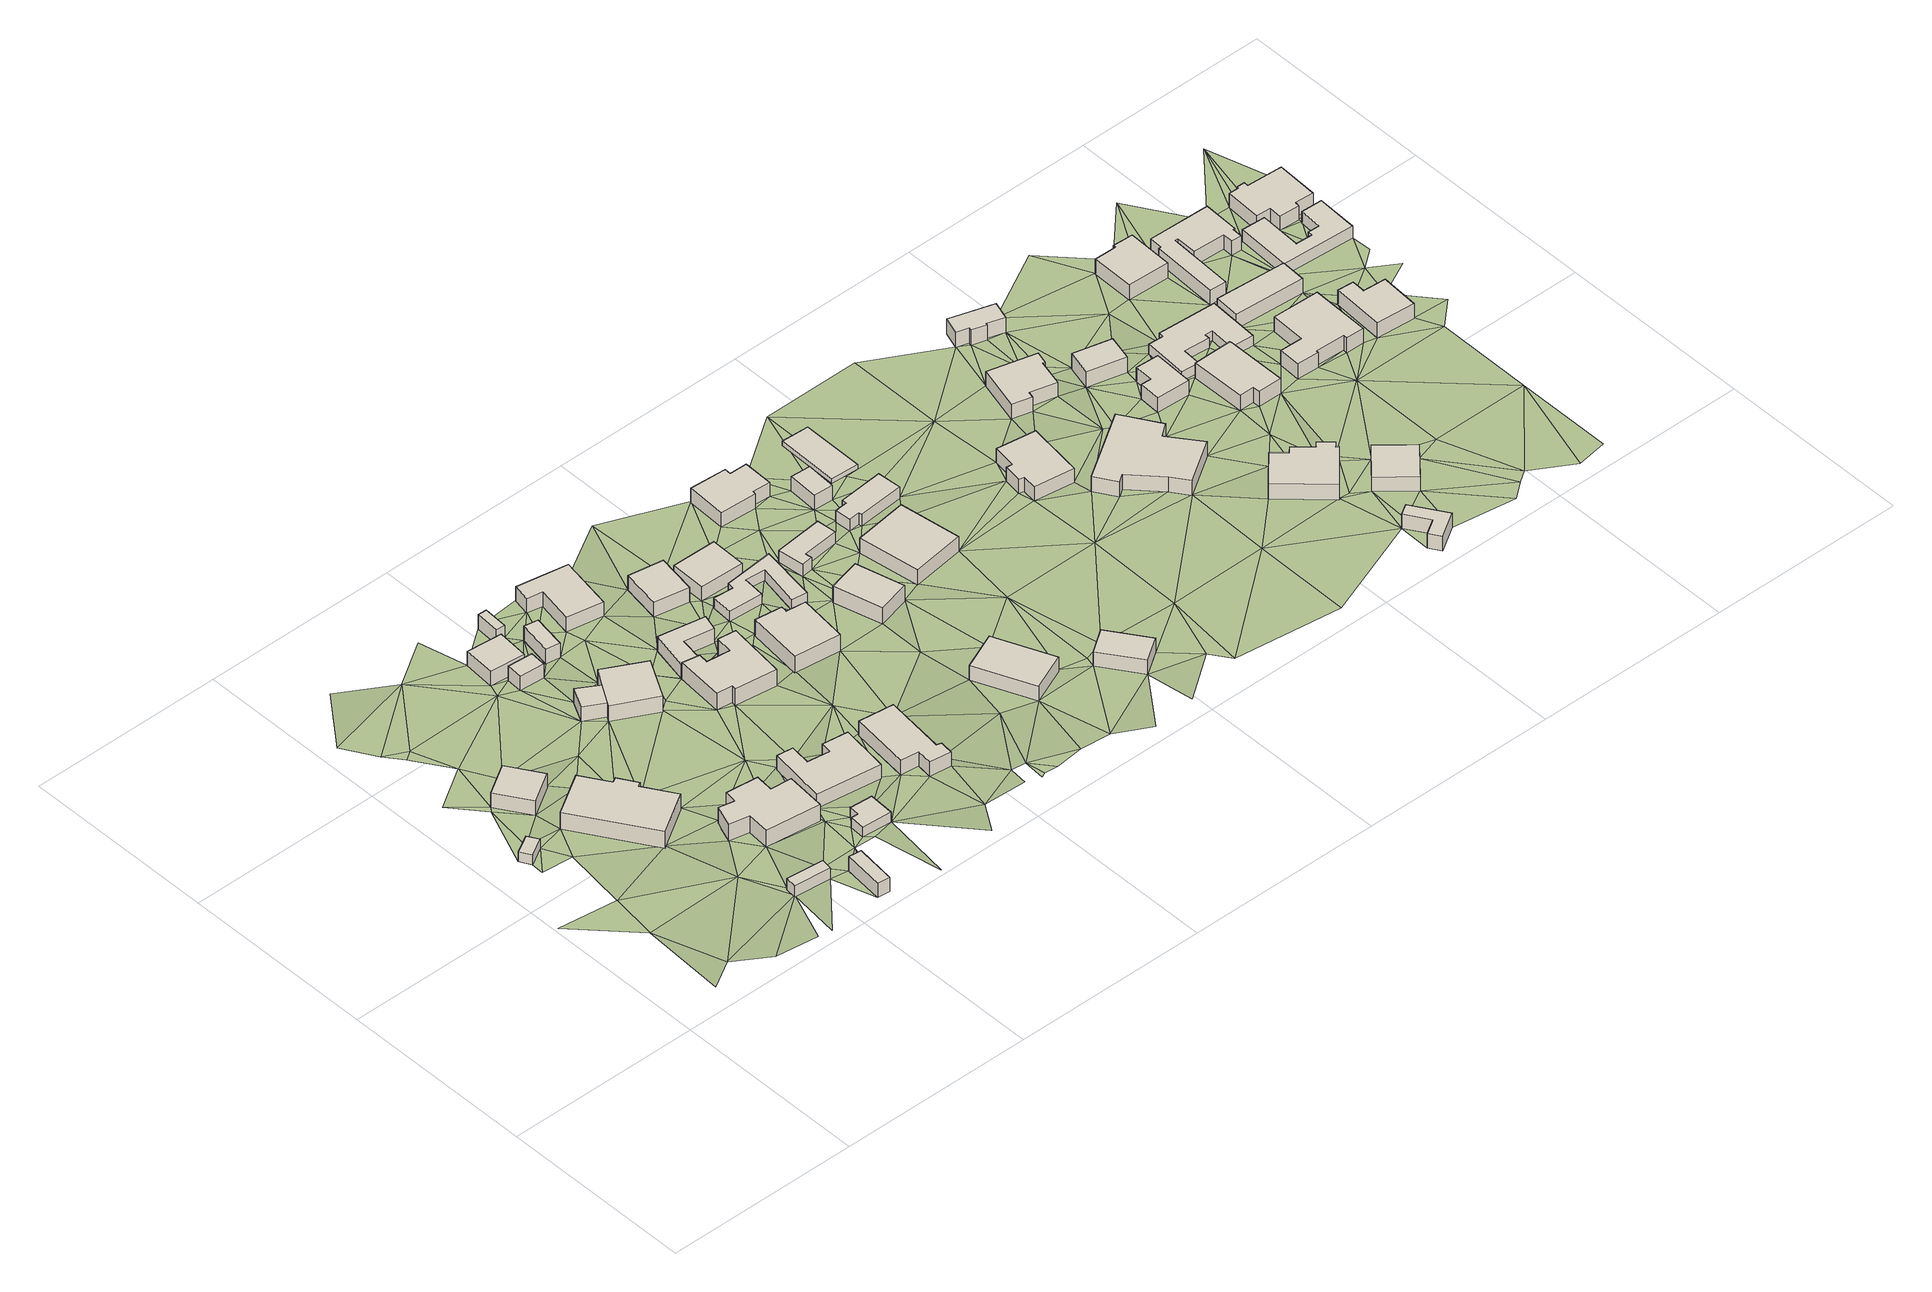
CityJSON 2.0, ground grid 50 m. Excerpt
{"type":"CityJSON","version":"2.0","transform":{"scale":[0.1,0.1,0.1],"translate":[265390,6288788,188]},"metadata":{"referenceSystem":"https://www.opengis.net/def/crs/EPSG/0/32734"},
"CityObjects":{
"building1":{"type":"Building","attributes":{"building":"cabin","building:levels":"1","building_height":2.8,"roof_height":193.16,"ground_height":190.36,"plus_code":"4FRWFFPF+8MH"},"geometry":[{"type":"Solid","lod":"1","boundaries":[[[[0,1,2,3]],[[1,4,5,2]],[[4,6,7,5]],[[6,0,3,7]],[[3,2,5,7]],[[6,4,1,0]]]]}]},
"building2":{"type":"Building","attributes":{"address":"12 Bishop Mark Street Mamre 7347 Cape Town","building":"house","building:levels":"1","building_height":4.1,"roof_height":194.93,"ground_height":190.83,"plus_code":"4FRWFFPF+9PG"},"geometry":[{"type":"Solid","lod":"1","boundaries":[[[[8,9,10,11]],[[9,12,13,10]],[[12,14,15,13]],[[14,8,11,15]],[[11,10,13,15]],[[14,12,9,8]]]]}]},
"building3":{"type":"Building","attributes":{"address":"Bishop Mark Street Mamre 7347 Cape Town","building":"kindergarten","building:levels":"1","building_height":4.1,"roof_height":195.16,"ground_height":191.06,"plus_code":"4FRWFFPF+7QX"},"geometry":[{"type":"Solid","lod":"1","boundaries":[[[[16,17,18,19]],[[17,20,21,18]],[[20,22,23,21]],[[22,24,25,23]],[[24,26,27,25]],[[26,28,29,27]],[[28,30,31,29]],[[30,16,19,31]],[[19,18,21,23,25,27,29,31]],[[30,28,26,24,22,20,17,16]]]]}]},
"building4":{"type":"Building","attributes":{"address":"Moravia Street Mamre 7347 Cape Town","building":"cabin","building:levels":"1","building_height":2.8,"roof_height":193,"ground_height":190.2,"plus_code":"4FRWFFPF+5R5"},"geometry":[{"type":"Solid","lod":"1","boundaries":[[[[32,33,34,35]],[[33,36,37,34]],[[36,38,39,37]],[[38,32,35,39]],[[35,34,37,39]],[[38,36,33,32]]]]}]},
"building5":{"type":"Building","attributes":{"address":"Moravia Street Mamre 7347 Cape Town","building":"garage","building:levels":"1","building_height":4.1,"roof_height":193.91,"ground_height":189.81,"plus_code":"4FRWFFPF+4VH"},"geometry":[{"type":"Solid","lod":"1","boundaries":[[[[40,41,42,43]],[[41,44,45,42]],[[44,46,47,45]],[[46,40,43,47]],[[43,42,45,47]],[[46,44,41,40]]]]}]},
"building6":{"type":"Building","attributes":{"address":"16 Bishop Mark Street Mamre 7347 Cape Town","building":"house","building:levels":"1","building_height":4.1,"roof_height":194.92,"ground_height":190.82,"plus_code":"4FRWFFPF+6VG"},"geometry":[{"type":"Solid","lod":"1","boundaries":[[[[48,49,50,51]],[[49,52,53,50]],[[52,54,55,53]],[[54,56,57,55]],[[56,58,59,57]],[[58,60,61,59]],[[60,62,63,61]],[[62,64,65,63]],[[64,66,67,65]],[[66,48,51,67]],[[51,50,53,55,57,59,61,63,65,67]],[[66,64,62,60,58,56,54,52,49,48]]]]}]},
"building7":{"type":"Building","attributes":{"building":"garage","building:levels":"1","building_height":4.1,"roof_height":195.51,"ground_height":191.41,"plus_code":"4FRWFFPF+CV3"},"geometry":[{"type":"Solid","lod":"1","boundaries":[[[[68,69,70,71]],[[69,72,73,70]],[[72,74,75,73]],[[74,68,71,75]],[[71,70,73,75]],[[74,72,69,68]]]]}]},
"building8":{"type":"Building","attributes":{"address":"Bishop Mark Street Mamre 7347 Cape Town","building":"cabin","building:levels":"1","building_height":2.8,"roof_height":193.62,"ground_height":190.82,"plus_code":"4FRWFFPF+5W9"},"geometry":[{"type":"Solid","lod":"1","boundaries":[[[[76,77,78,79]],[[77,80,81,78]],[[80,82,83,81]],[[82,84,85,83]],[[84,86,87,85]],[[86,76,79,87]],[[79,78,81,83,85,87]],[[86,84,82,80,77,76]]]]}]},
"building9":{"type":"Building","attributes":{"building":"garage","building:levels":"1","building_height":4.1,"roof_height":195.56,"ground_height":191.46,"plus_code":"4FRWFFPF+FR9"},"geometry":[{"type":"Solid","lod":"1","boundaries":[[[[88,89,90,91]],[[89,92,93,90]],[[92,94,95,93]],[[94,88,91,95]],[[91,90,93,95]],[[94,92,89,88]]]]}]},
"building10":{"type":"Building","attributes":{"address":"5 Bishop Mark Street Mamre 7347 Cape Town","building":"house","building:levels":"1","building_height":4.1,"roof_height":195.56,"ground_height":191.46,"plus_code":"4FRWFFPF+FRQ"},"geometry":[{"type":"Solid","lod":"1","boundaries":[[[[96,97,98,99]],[[97,100,101,98]],[[100,102,103,101]],[[102,96,99,103]],[[99,98,101,103]],[[102,100,97,96]]]]}]},
"building11":{"type":"Building","attributes":{"address":"Bishop Mark Street Mamre 7347 Cape Town","building":"house","building:levels":"1","building_height":4.1,"roof_height":195.9,"ground_height":191.8,"plus_code":"4FRWFFPF+9WR"},"geometry":[{"type":"Solid","lod":"1","boundaries":[[[[69,68,104,105]],[[68,106,107,104]],[[106,108,109,107]],[[108,110,111,109]],[[110,112,113,111]],[[112,69,105,113]],[[105,104,107,109,111,113]],[[112,110,108,106,68,69]]]]}]},
"building12":{"type":"Building","attributes":{"address":"Bishop Mark Street Mamre Cape Town","building":"house","building:levels":"1","building_height":4.1,"roof_height":194.92,"ground_height":190.82,"plus_code":"4FRWFFPF+6X6"},"geometry":[{"type":"Solid","lod":"1","boundaries":[[[[114,115,116,117]],[[115,118,119,116]],[[118,120,121,119]],[[120,122,123,121]],[[122,124,125,123]],[[124,126,127,125]],[[126,128,129,127]],[[128,114,117,129]],[[117,116,119,121,123,125,127,129]],[[128,126,124,122,120,118,115,114]]]]}]},
"building13":{"type":"Building","attributes":{"address":"Bishop Mark Street Mamre 7347 Cape Town","building":"yes","building:levels":"1","building_height":4.1,"roof_height":195.61,"ground_height":191.51,"plus_code":"4FRWFFPF+GV7"},"geometry":[{"type":"Solid","lod":"1","boundaries":[[[[130,131,132,133]],[[131,134,135,132]],[[134,136,137,135]],[[136,130,133,137]],[[133,132,135,137]],[[136,134,131,130]]]]}]},
"building14":{"type":"Building","attributes":{"address":"Main Road Mamre 7347 Cape Town","building":"garage","building:levels":"1","building_height":4.1,"roof_height":196.13,"ground_height":192.03,"plus_code":"4FRWFFPF+FVG"},"geometry":[{"type":"Solid","lod":"1","boundaries":[[[[138,139,140,141]],[[139,142,143,140]],[[142,144,145,143]],[[144,138,141,145]],[[141,140,143,145]],[[144,142,139,138]]]]}]},
"building15":{"type":"Building","attributes":{"address":"9 Bishop Mark Street Mamre 7347 Cape Town","building":"house","building:levels":"1","building_height":4.1,"roof_height":196.47,"ground_height":192.37,"plus_code":"4FRWFFPF+8XW"},"geometry":[{"type":"Solid","lod":"1","boundaries":[[[[146,147,148,149]],[[147,150,151,148]],[[150,152,153,151]],[[152,154,155,153]],[[154,156,157,155]],[[156,158,159,157]],[[158,160,161,159]],[[160,162,163,161]],[[162,164,165,163]],[[164,146,149,165]],[[149,148,151,153,155,157,159,161,163,165]],[[164,162,160,158,156,154,152,150,147,146]]]]}]},
"building16":{"type":"Building","attributes":{"address":"Bishop Mark Street Mamre 7347 Cape Town","building":"house","building:levels":"1","building_height":4.1,"roof_height":195.4,"ground_height":191.3,"plus_code":"4FRWFFPG+628"},"geometry":[{"type":"Solid","lod":"1","boundaries":[[[[166,167,168,169]],[[167,170,171,168]],[[170,172,173,171]],[[172,174,175,173]],[[174,176,177,175]],[[176,178,179,177]],[[178,180,181,179]],[[180,166,169,181]],[[169,168,171,173,175,177,179,181]],[[180,178,176,174,172,170,167,166]]]]}]},
"building17":{"type":"Building","attributes":{"address":"63 Main Road Mamre 7347 Cape Town","building":"house","building:levels":"1","building_height":4.1,"roof_height":196.13,"ground_height":192.03,"plus_code":"4FRWFFPF+FWX"},"geometry":[{"type":"Solid","lod":"1","boundaries":[[[[182,183,184,185]],[[183,186,187,184]],[[186,188,189,187]],[[188,190,191,189]],[[190,192,193,191]],[[192,182,185,193]],[[185,184,187,189,191,193]],[[192,190,188,186,183,182]]]]}]},
"building18":{"type":"Building","attributes":{"address":"Bishop Mark Street Mamre 7347 Cape Town","building":"yes","building:levels":"1","building_height":4.1,"roof_height":195.9,"ground_height":191.8,"plus_code":"4FRWFFPF+9XV"},"geometry":[{"type":"Solid","lod":"1","boundaries":[[[[194,195,196,197]],[[195,198,199,196]],[[198,200,201,199]],[[200,202,203,201]],[[202,204,205,203]],[[204,194,197,205]],[[197,196,199,201,203,205]],[[204,202,200,198,195,194]]]]}]},
"building19":{"type":"Building","attributes":{"address":"61 Main Road Mamre 7347 Cape Town","building":"house","building:levels":"1","building_height":4.1,"roof_height":196.75,"ground_height":192.65,"plus_code":"4FRWFFPG+F22"},"geometry":[{"type":"Solid","lod":"1","boundaries":[[[[206,207,208,209]],[[207,210,211,208]],[[210,212,213,211]],[[212,206,209,213]],[[209,208,211,213]],[[212,210,207,206]]]]}]},
"building20":{"type":"Building","attributes":{"address":"11 Bishop Mark Street Mamre 7347 Cape Town","building":"house","building:levels":"1","building_height":4.1,"roof_height":196.47,"ground_height":192.37,"plus_code":"4FRWFFPG+83R"},"geometry":[{"type":"Solid","lod":"1","boundaries":[[[[214,215,216,217]],[[215,218,219,216]],[[218,220,221,219]],[[220,222,223,221]],[[222,224,225,223]],[[224,214,217,225]],[[217,216,219,221,223,225]],[[224,222,220,218,215,214]]]]}]},
"building21":{"type":"Building","attributes":{"address":"Main Road Mamre 7347 Cape Town","building":"house","building:levels":"1","building_height":4.1,"roof_height":196.75,"ground_height":192.65,"plus_code":"4FRWFFPG+C3R"},"geometry":[{"type":"Solid","lod":"1","boundaries":[[[[226,227,228,229]],[[227,230,231,228]],[[230,232,233,231]],[[232,226,229,233]],[[229,228,231,233]],[[232,230,227,226]]]]}]},
"building22":{"type":"Building","attributes":{"building":"cabin","building:levels":"1","building_height":2.8,"roof_height":195.17,"ground_height":192.37,"plus_code":"4FRWFFPG+C32"},"geometry":[{"type":"Solid","lod":"1","boundaries":[[[[234,235,236,237]],[[235,238,239,236]],[[238,240,241,239]],[[240,242,243,241]],[[242,244,245,243]],[[244,246,247,245]],[[246,248,249,247]],[[248,250,251,249]],[[250,252,253,251]],[[252,234,237,253]],[[237,236,239,241,243,245,247,249,251,253]],[[252,250,248,246,244,242,240,238,235,234]]]]}]},
"building23":{"type":"Building","attributes":{"address":"28 Bishop Mark Street Mamre 7347 Cape Town","building":"house","building:levels":"1","building_height":4.1,"roof_height":195,"ground_height":190.9,"plus_code":"4FRWFFPG+654"},"geometry":[{"type":"Solid","lod":"1","boundaries":[[[[254,255,256,257]],[[255,258,259,256]],[[258,260,261,259]],[[260,254,257,261]],[[257,256,259,261]],[[260,258,255,254]]]]}]},
"building24":{"type":"Building","attributes":{"address":"13 Bishop Mark Street Mamre 7347 Cape Town","building":"house","building:levels":"1","building_height":4.1,"roof_height":196.37,"ground_height":192.27,"plus_code":"4FRWFFPG+84X"},"geometry":[{"type":"Solid","lod":"1","boundaries":[[[[262,263,264,265]],[[263,266,267,264]],[[266,268,269,267]],[[268,262,265,269]],[[265,264,267,269]],[[268,266,263,262]]]]}]},
"building25":{"type":"Building","attributes":{"building":"cabin","building:levels":"1","building_height":2.8,"roof_height":195.67,"ground_height":192.87,"plus_code":"4FRWFFPG+C56"},"geometry":[{"type":"Solid","lod":"1","boundaries":[[[[270,271,272,273]],[[271,274,275,272]],[[274,276,277,275]],[[276,278,279,277]],[[278,280,281,279]],[[280,270,273,281]],[[273,272,275,277,279,281]],[[280,278,276,274,271,270]]]]}]},
"building26":{"type":"Building","attributes":{"address":"58 Main Road Mamre 7347 Cape Town","building":"house","building:levels":"1","building_height":4.1,"roof_height":196.97,"ground_height":192.87,"plus_code":"4FRWFFPG+F4X"},"geometry":[{"type":"Solid","lod":"1","boundaries":[[[[282,283,284,285]],[[283,286,287,284]],[[286,288,289,287]],[[288,290,291,289]],[[290,292,293,291]],[[292,294,295,293]],[[294,296,297,295]],[[296,282,285,297]],[[285,284,287,289,291,293,295,297]],[[296,294,292,290,288,286,283,282]]]]}]},
"building27":{"type":"Building","attributes":{"address":"4 Poeit Street Mamre 7347 Cape Town","building":"house","building:levels":"1","building_height":4.1,"roof_height":195.49,"ground_height":191.39,"plus_code":"4FRWFFPG+576"},"geometry":[{"type":"Solid","lod":"1","boundaries":[[[[298,299,300,301]],[[299,302,303,300]],[[302,304,305,303]],[[304,298,301,305]],[[301,300,303,305]],[[304,302,299,298]]]]}]},
"building28":{"type":"Building","attributes":{"address":"Poeit Street Mamre 7347 Cape Town","building":"house","building:levels":"1","building_height":4.1,"roof_height":196.58,"ground_height":192.48,"plus_code":"4FRWFFPG+967"},"geometry":[{"type":"Solid","lod":"1","boundaries":[[[[306,307,308,309]],[[307,310,311,308]],[[310,312,313,311]],[[312,306,309,313]],[[309,308,311,313]],[[312,310,307,306]]]]}]},
"building29":{"type":"Building","attributes":{"building":"retail","building:levels":"1","building_height":4.1,"roof_height":197.05,"ground_height":192.95,"plus_code":"4FRWFFPG+F62"},"geometry":[{"type":"Solid","lod":"1","boundaries":[[[[314,315,316,317]],[[315,318,319,316]],[[318,320,321,319]],[[320,314,317,321]],[[317,316,319,321]],[[320,318,315,314]]]]}]},
"building30":{"type":"Building","attributes":{"building":"cabin","building:levels":"1","building_height":2.8,"roof_height":195.75,"ground_height":192.95,"plus_code":"4FRWFFPG+C68"},"geometry":[{"type":"Solid","lod":"1","boundaries":[[[[322,323,324,325]],[[323,326,327,324]],[[326,328,329,327]],[[328,330,331,329]],[[330,332,333,331]],[[332,334,335,333]],[[334,336,337,335]],[[336,322,325,337]],[[325,324,327,329,331,333,335,337]],[[336,334,332,330,328,326,323,322]]]]}]},
"building31":{"type":"Building","attributes":{"address":"Quest","building":"roof","building:levels":"1","amenity":"fuel","building_height":4.1,"roof_height":197.05,"ground_height":192.95,"bottom_roof_height":195.75,"plus_code":"4FRWFFPG+F6H"},"geometry":[{"type":"Solid","lod":"1","boundaries":[[[[338,339,340,341]],[[339,342,343,340]],[[342,344,345,343]],[[344,338,341,345]],[[341,340,343,345]],[[344,342,339,338]]]]}]},
"building32":{"type":"Building","attributes":{"address":"3 Poeit Street Mamre 7347 Cape Town","building":"house","building:levels":"1","building_height":4.1,"roof_height":196.85,"ground_height":192.75,"plus_code":"4FRWFFPG+993"},"geometry":[{"type":"Solid","lod":"1","boundaries":[[[[346,347,348,349]],[[347,350,351,348]],[[350,352,353,351]],[[352,354,355,353]],[[354,356,357,355]],[[356,358,359,357]],[[358,360,361,359]],[[360,346,349,361]],[[349,348,351,353,355,357,359,361]],[[360,358,356,354,352,350,347,346]]]]}]},
"building33":{"type":"Building","attributes":{"address":"5 Poeit Street Mamre 7347 Cape Town","building":"house","building:levels":"1","building_height":4.1,"roof_height":196.73,"ground_height":192.63,"plus_code":"4FRWFFPG+8C5"},"geometry":[{"type":"Solid","lod":"1","boundaries":[[[[362,363,364,365]],[[363,366,367,364]],[[366,368,369,367]],[[368,370,371,369]],[[370,372,373,371]],[[372,374,375,373]],[[374,376,377,375]],[[376,378,379,377]],[[378,362,365,379]],[[365,364,367,369,371,373,375,377,379]],[[378,376,374,372,370,368,366,363,362]]]]}]},
"building34":{"type":"Building","attributes":{"address":"1 Poeit Street Mamre 7347 Cape Town","building":"house","building:levels":"1","building_height":4.1,"roof_height":197.38,"ground_height":193.28,"plus_code":"4FRWFFPG+CCH"},"geometry":[{"type":"Solid","lod":"1","boundaries":[[[[380,381,382,383]],[[381,384,385,382]],[[384,386,387,385]],[[386,388,389,387]],[[388,390,391,389]],[[390,392,393,391]],[[392,394,395,393]],[[394,380,383,395]],[[383,382,385,387,389,391,393,395]],[[394,392,390,388,386,384,381,380]]]]}]},
"building35":{"type":"Building","attributes":{"address":"Poeit Street Mamre 7347 Cape Town","building":"house","building:levels":"1","building_height":4.1,"roof_height":196.56,"ground_height":192.46,"plus_code":"4FRWFFPG+5HR"},"geometry":[{"type":"Solid","lod":"1","boundaries":[[[[396,397,398,399]],[[397,400,401,398]],[[400,402,403,401]],[[402,404,405,403]],[[404,406,407,405]],[[406,408,409,407]],[[408,410,411,409]],[[410,412,413,411]],[[412,414,415,413]],[[414,396,399,415]],[[399,398,401,403,405,407,409,411,413,415]],[[414,412,410,408,406,404,402,400,397,396]]]]}]},
"building36":{"type":"Building","attributes":{"address":"9 Poeit Street Mamre 7347 Cape Town","building":"yes","building:levels":"1","building_height":4.1,"roof_height":196.28,"ground_height":192.18,"plus_code":"4FRWFFPG+4H8"},"geometry":[{"type":"Solid","lod":"1","boundaries":[[[[416,417,418,419]],[[417,420,421,418]],[[420,422,423,421]],[[422,424,425,423]],[[424,426,427,425]],[[426,416,419,427]],[[419,418,421,423,425,427]],[[426,424,422,420,417,416]]]]}]},
"building37":{"type":"Building","attributes":{"address":"55 Main Road Mamre 7347 Cape Town","building":"house","building:levels":"1","building_height":4.1,"roof_height":197.55,"ground_height":193.45,"plus_code":"4FRWFFPG+GF3"},"geometry":[{"type":"Solid","lod":"1","boundaries":[[[[428,429,430,431]],[[429,432,433,430]],[[432,434,435,433]],[[434,436,437,435]],[[436,438,439,437]],[[438,440,441,439]],[[440,442,443,441]],[[442,428,431,443]],[[431,430,433,435,437,439,441,443]],[[442,440,438,436,434,432,429,428]]]]}]},
"building38":{"type":"Building","attributes":{"address":"26 Johannes Street Mamre 7347 Cape Town","building":"house","building:levels":"1","building_height":4.1,"roof_height":197.38,"ground_height":193.28,"plus_code":"4FRWFFPG+CG3"},"geometry":[{"type":"Solid","lod":"1","boundaries":[[[[444,445,446,447]],[[445,448,449,446]],[[448,450,451,449]],[[450,444,447,451]],[[447,446,449,451]],[[450,448,445,444]]]]}]},
"building39":{"type":"Building","attributes":{"building":"house","building:levels":"1","building_height":4.1,"roof_height":197,"ground_height":192.9,"plus_code":"4FRWFFPG+9G4"},"geometry":[{"type":"Solid","lod":"1","boundaries":[[[[452,453,454,455]],[[453,456,457,454]],[[456,458,459,457]],[[458,460,461,459]],[[460,462,463,461]],[[462,452,455,463]],[[455,454,457,459,461,463]],[[462,460,458,456,453,452]]]]}]},
"building40":{"type":"Building","attributes":{"address":"7 Johannes Street Mamre 7347 Cape Town","building":"house","building:levels":"1","building_height":4.1,"roof_height":196.56,"ground_height":192.46,"plus_code":"4FRWFFPG+5J6"},"geometry":[{"type":"Solid","lod":"1","boundaries":[[[[464,465,466,467]],[[465,468,469,466]],[[468,470,471,469]],[[470,464,467,471]],[[467,466,469,471]],[[470,468,465,464]]]]}]},
"building41":{"type":"Building","attributes":{"address":"22 Johannes Street Mamre 7347 Cape Town","building":"house","building:levels":"1","building_height":4.1,"roof_height":197,"ground_height":192.9,"plus_code":"4FRWFFPG+8HH"},"geometry":[{"type":"Solid","lod":"1","boundaries":[[[[472,473,474,475]],[[473,476,477,474]],[[476,478,479,477]],[[478,480,481,479]],[[480,482,483,481]],[[482,484,485,483]],[[484,472,475,485]],[[475,474,477,479,481,483,485]],[[484,482,480,478,476,473,472]]]]}]},
"building42":{"type":"Building","attributes":{"address":"Johannes Street Mamre 7347 Cape Town","building":"cabin","building:levels":"1","building_height":2.8,"roof_height":195.7,"ground_height":192.9,"plus_code":"4FRWFFPG+9HG"},"geometry":[{"type":"Solid","lod":"1","boundaries":[[[[486,487,488,489]],[[487,490,491,488]],[[490,492,493,491]],[[492,494,495,493]],[[494,496,497,495]],[[496,498,499,497]],[[498,500,501,499]],[[500,502,503,501]],[[502,504,505,503]],[[504,506,507,505]],[[506,508,509,507]],[[508,510,511,509]],[[510,486,489,511]],[[489,488,491,493,495,497,499,501,503,505,507,509,511]],[[510,508,506,504,502,500,498,496,494,492,490,487,486]]]]}]},
"building43":{"type":"Building","attributes":{"address":"53 Main Road Mamre 7347 Cape Town","building":"house","building:levels":"1","building_height":4.1,"roof_height":197.48,"ground_height":193.38,"plus_code":"4FRWFFPG+FJ7"},"geometry":[{"type":"Solid","lod":"1","boundaries":[[[[512,513,514,515]],[[513,516,517,514]],[[516,518,519,517]],[[518,520,521,519]],[[520,522,523,521]],[[522,512,515,523]],[[515,514,517,519,521,523]],[[522,520,518,516,513,512]]]]}]},
"building44":{"type":"Building","attributes":{"address":"20 Johannes Street Mamre 7347 Cape Town","building":"house","building:levels":"1","building_height":4.1,"roof_height":197.01,"ground_height":192.91,"plus_code":"4FRWFFPG+8MQ"},"geometry":[{"type":"Solid","lod":"1","boundaries":[[[[524,525,526,527]],[[525,528,529,526]],[[528,530,531,529]],[[530,532,533,531]],[[532,534,535,533]],[[534,536,537,535]],[[536,538,539,537]],[[538,540,541,539]],[[540,542,543,541]],[[542,524,527,543]],[[527,526,529,531,533,535,537,539,541,543]],[[542,540,538,536,534,532,530,528,525,524]]]]}]},
"building45":{"type":"Building","attributes":{"address":"Johannes Street Mamre 7347 Cape Town","building":"yes","building:levels":"1","building_height":4.1,"roof_height":197.01,"ground_height":192.91,"plus_code":"4FRWFFPG+9MG"},"geometry":[{"type":"Solid","lod":"1","boundaries":[[[[544,545,546,547]],[[545,548,549,546]],[[548,550,551,549]],[[550,544,547,551]],[[547,546,549,551]],[[550,548,545,544]]]]}]},
"building46":{"type":"Building","attributes":{"address":"51 Main Road Mamre 7347 Cape Town","building":"house","building:levels":"1","building_height":4.1,"roof_height":197.34,"ground_height":193.24,"plus_code":"4FRWFFPG+CMJ"},"geometry":[{"type":"Solid","lod":"1","boundaries":[[[[552,553,554,555]],[[553,556,557,554]],[[556,558,559,557]],[[558,560,561,559]],[[560,562,563,561]],[[562,564,565,563]],[[564,566,567,565]],[[566,568,569,567]],[[568,570,571,569]],[[570,572,573,571]],[[572,574,575,573]],[[574,576,577,575]],[[576,578,579,577]],[[578,552,555,579]],[[555,554,557,559,561,563,565,567,569,571,573,575,577,579]],[[578,576,574,572,570,568,566,564,562,560,558,556,553,552]]]]}]},
"building47":{"type":"Building","attributes":{"address":"18 Johannes Street Mamre 7347 Cape Town","building":"house","building:levels":"1","building_height":4.1,"roof_height":196.97,"ground_height":192.87,"plus_code":"4FRWFFPG+8Q2"},"geometry":[{"type":"Solid","lod":"1","boundaries":[[[[580,581,582,583]],[[581,584,585,582]],[[584,586,587,585]],[[586,588,589,587]],[[588,590,591,589]],[[590,580,583,591]],[[583,582,585,587,589,591]],[[590,588,586,584,581,580]]]]}]},
"building48":{"type":"Building","attributes":{"address":"Main Road Mamre 7347 Cape Town","building":"cabin","building:levels":"1","building_height":2.8,"roof_height":196.17,"ground_height":193.37,"plus_code":"4FRWFFPG+CP9"},"geometry":[{"type":"Solid","lod":"1","boundaries":[[[[592,593,594,595]],[[593,596,597,594]],[[596,598,599,597]],[[598,600,601,599]],[[600,602,603,601]],[[602,604,605,603]],[[604,606,607,605]],[[606,608,609,607]],[[608,610,611,609]],[[610,592,595,611]],[[595,594,597,599,601,603,605,607,609,611]],[[610,608,606,604,602,600,598,596,593,592]]]]}]},
"building49":{"type":"Building","attributes":{"address":"49 Main Road Mamre 7347 Cape Town","building":"house","building:levels":"1","building_height":4.1,"roof_height":197.47,"ground_height":193.37,"plus_code":"4FRWFFPG+FQ4"},"geometry":[{"type":"Solid","lod":"1","boundaries":[[[[612,613,614,615]],[[613,616,617,614]],[[616,618,619,617]],[[618,620,621,619]],[[620,622,623,621]],[[622,624,625,623]],[[624,626,627,625]],[[626,628,629,627]],[[628,630,631,629]],[[630,632,633,631]],[[632,634,635,633]],[[634,612,615,635]],[[615,614,617,619,621,623,625,627,629,631,633,635]],[[634,632,630,628,626,624,622,620,618,616,613,612]]]]}]},
"terrain1":{"type":"TINRelief","geometry":[{"type":"CompositeSurface","lod":"1","boundaries":[[[636,637,638]],[[639,637,640]],[[6,641,0]],[[0,641,642]],[[637,636,643]],[[4,1,644]],[[640,637,643]],[[645,646,636]],[[0,30,1]],[[30,0,642]],[[12,647,644]],[[642,640,648]],[[644,1,14]],[[1,30,14]],[[649,647,12]],[[12,644,14]],[[650,646,645]],[[643,636,646]],[[648,30,642]],[[648,640,643]],[[651,652,653]],[[9,649,12]],[[653,652,649]],[[654,14,30]],[[655,656,651]],[[14,654,657]],[[643,646,658]],[[651,653,655]],[[646,659,32]],[[648,643,54]],[[656,655,660]],[[643,658,58]],[[661,653,649]],[[662,9,657]],[[643,58,54]],[[661,649,9]],[[648,54,663]],[[664,654,665]],[[654,662,657]],[[648,663,666]],[[667,58,658]],[[664,662,654]],[[668,666,669]],[[56,54,58]],[[655,653,661]],[[32,46,44]],[[44,667,32]],[[74,9,662]],[[663,670,666]],[[44,671,667]],[[670,663,672]],[[9,74,661]],[[106,664,669]],[[58,667,673]],[[41,40,674]],[[40,675,674]],[[662,664,106]],[[44,41,671]],[[669,666,676]],[[674,671,41]],[[673,667,671]],[[58,673,677]],[[96,655,661]],[[676,666,670]],[[96,102,655]],[[74,662,106]],[[102,678,655]],[[84,671,86]],[[671,679,86]],[[84,673,671]],[[661,74,88]],[[96,661,94]],[[106,669,680]],[[676,670,681]],[[88,94,661]],[[128,677,673]],[[681,682,683]],[[680,669,676]],[[84,80,673]],[[74,684,88]],[[80,128,673]],[[128,683,677]],[[685,74,106]],[[82,80,84]],[[76,86,679]],[[76,679,686]],[[97,96,94]],[[89,88,684]],[[687,681,683]],[[128,687,683]],[[80,77,128]],[[687,676,681]],[[92,97,94]],[[89,684,688]],[[684,689,688]],[[100,136,102]],[[89,144,92]],[[136,134,102]],[[687,690,676]],[[691,128,77]],[[97,92,142]],[[138,144,89]],[[138,89,688]],[[97,142,100]],[[142,92,144]],[[680,676,147]],[[100,692,136]],[[170,77,76]],[[690,693,694]],[[692,100,142]],[[152,676,690]],[[695,694,693]],[[680,147,696]],[[676,152,147]],[[696,697,680]],[[76,698,699]],[[77,170,691]],[[688,700,138]],[[170,76,174]],[[692,142,701]],[[692,701,702]],[[697,700,688]],[[699,174,76]],[[146,696,147]],[[139,138,190]],[[146,697,696]],[[701,142,139]],[[190,138,700]],[[152,150,147]],[[690,694,703]],[[702,701,704]],[[204,697,146]],[[690,703,152]],[[170,705,691]],[[706,139,190]],[[707,691,705]],[[701,139,706]],[[172,170,174]],[[697,708,700]],[[708,697,204]],[[146,194,204]],[[694,707,703]],[[164,194,146]],[[190,700,192]],[[174,699,176]],[[708,192,700]],[[707,705,703]],[[709,164,162]],[[710,152,703]],[[194,164,711]],[[699,712,176]],[[194,711,195]],[[711,164,709]],[[699,713,712]],[[705,714,703]],[[178,176,712]],[[708,212,192]],[[180,178,714]],[[715,195,711]],[[710,703,716]],[[708,717,212]],[[718,715,711]],[[719,710,716]],[[192,212,210]],[[710,719,718]],[[720,192,210]],[[721,722,723]],[[714,178,724]],[[178,712,724]],[[214,703,714]],[[214,716,703]],[[725,715,718]],[[717,715,725]],[[212,717,206]],[[726,719,716]],[[719,726,718]],[[721,723,727]],[[725,718,726]],[[724,712,721]],[[728,717,725]],[[206,717,226]],[[717,728,226]],[[727,729,721]],[[720,210,730]],[[206,226,232]],[[731,725,726]],[[714,724,258]],[[732,214,714]],[[232,207,206]],[[226,728,733]],[[207,730,210]],[[734,731,726]],[[260,724,721]],[[729,260,721]],[[728,735,733]],[[714,258,732]],[[734,736,737]],[[733,227,226]],[[734,234,731]],[[234,734,737]],[[207,232,738]],[[258,724,260]],[[214,739,737]],[[740,260,729]],[[234,737,235]],[[741,731,234]],[[741,742,731]],[[262,214,732]],[[739,214,262]],[[235,737,739]],[[227,733,743]],[[744,730,207]],[[745,732,258]],[[744,207,738]],[[738,227,743]],[[235,739,276]],[[235,276,743]],[[260,740,304]],[[732,746,262]],[[747,276,739]],[[746,732,745]],[[276,748,743]],[[739,749,747]],[[743,750,738]],[[278,276,747]],[[751,298,740]],[[752,260,304]],[[283,738,750]],[[744,738,283]],[[749,278,747]],[[743,748,750]],[[304,740,298]],[[280,278,270]],[[753,749,746]],[[278,749,306]],[[304,754,752]],[[752,755,745]],[[750,748,756]],[[746,745,755]],[[283,750,286]],[[270,278,306]],[[753,306,749]],[[752,754,755]],[[755,753,746]],[[304,302,754]],[[750,315,286]],[[750,756,315]],[[755,754,302]],[[330,270,306]],[[288,286,290]],[[757,756,270]],[[758,298,759]],[[757,270,330]],[[286,315,290]],[[334,330,306]],[[315,756,757]],[[753,755,760]],[[761,762,763]],[[299,298,758]],[[330,334,764]],[[314,290,315]],[[757,765,315]],[[334,306,766]],[[762,290,314]],[[757,767,765]],[[765,318,315]],[[299,768,302]],[[320,762,314]],[[302,769,755]],[[758,768,299]],[[766,770,334]],[[318,765,771]],[[320,318,772]],[[760,755,769]],[[758,773,768]],[[320,774,762]],[[318,771,772]],[[302,768,769]],[[772,774,320]],[[760,354,766]],[[770,766,354]],[[769,360,760]],[[360,356,760]],[[760,356,354]],[[775,768,773]],[[771,776,772]],[[771,770,776]],[[774,772,776]],[[350,770,354]],[[775,773,777]],[[360,358,356]],[[776,770,350]],[[769,768,778]],[[363,360,769]],[[350,354,352]],[[779,363,769]],[[360,363,346]],[[768,775,778]],[[776,780,774]],[[779,769,781]],[[778,781,769]],[[390,776,350]],[[350,347,390]],[[779,781,782]],[[783,346,363]],[[417,775,777]],[[347,346,783]],[[388,776,390]],[[775,397,778]],[[347,392,390]],[[780,776,784]],[[785,783,363]],[[783,392,347]],[[388,784,776]],[[397,775,786]],[[394,392,380]],[[417,786,775]],[[787,778,397]],[[380,392,783]],[[778,787,788]],[[788,789,790]],[[785,450,783]],[[784,388,791]],[[783,450,380]],[[388,792,791]],[[792,388,386]],[[789,452,785]],[[417,422,420]],[[384,381,380]],[[450,384,380]],[[793,784,791]],[[450,785,462]],[[785,452,462]],[[417,465,786]],[[791,792,436]],[[416,465,417]],[[788,478,789]],[[794,788,787]],[[795,786,465]],[[384,796,386]],[[384,450,796]],[[787,797,798]],[[792,386,440]],[[436,792,440]],[[452,789,453]],[[799,786,795]],[[798,794,787]],[[796,440,386]],[[436,440,438]],[[450,462,458]],[[416,426,468]],[[416,468,465]],[[788,794,478]],[[800,801,798]],[[453,789,478]],[[460,458,462]],[[795,465,464]],[[458,444,450]],[[798,801,794]],[[799,795,464]],[[802,799,803]],[[456,444,458]],[[804,468,426]],[[464,803,799]],[[796,805,440]],[[478,794,482]],[[500,456,453]],[[794,801,484]],[[478,806,453]],[[484,801,803]],[[500,453,806]],[[440,805,807]],[[444,498,808]],[[444,456,498]],[[796,808,805]],[[480,478,482]],[[498,456,500]],[[482,794,484]],[[500,806,502]],[[809,468,804]],[[468,809,810]],[[494,808,498]],[[811,803,464]],[[812,464,810]],[[494,805,808]],[[486,502,806]],[[496,494,498]],[[506,504,502]],[[811,484,803]],[[807,805,813]],[[809,814,810]],[[502,486,506]],[[812,810,814]],[[811,464,812]],[[807,813,815]],[[816,805,494]],[[484,817,487]],[[817,484,532]],[[506,486,510]],[[510,508,506]],[[484,811,532]],[[490,487,817]],[[816,813,805]],[[560,816,494]],[[534,532,811]],[[490,817,818]],[[492,560,494]],[[545,492,490]],[[490,819,545]],[[813,820,815]],[[821,812,814]],[[819,490,818]],[[538,536,534]],[[540,534,811]],[[545,544,492]],[[560,512,816]],[[811,812,821]],[[544,560,492]],[[820,813,822]],[[545,819,823]],[[534,540,538]],[[824,821,814]],[[544,562,560]],[[811,542,540]],[[512,560,558]],[[542,811,580]],[[823,548,545]],[[825,823,819]],[[513,512,558]],[[824,826,821]],[[562,544,550]],[[558,553,513]],[[556,553,558]],[[564,562,568]],[[827,580,811]],[[513,828,820]],[[825,548,823]],[[821,827,811]],[[568,562,572]],[[568,566,564]],[[542,580,829]],[[513,553,828]],[[829,825,542]],[[562,550,572]],[[825,829,548]],[[568,572,570]],[[550,548,608]],[[548,829,830]],[[552,828,553]],[[550,608,572]],[[831,580,827]],[[574,572,608]],[[608,832,574]],[[608,548,833]],[[576,574,578]],[[830,834,835]],[[830,833,548]],[[578,574,832]],[[578,832,552]],[[827,836,831]],[[835,833,830]],[[835,831,836]],[[622,552,832]],[[837,624,832]],[[624,622,832]],[[608,833,610]],[[628,837,838]],[[838,600,839]],[[838,839,628]],[[837,626,624]],[[835,840,833]],[[837,628,626]],[[628,839,841]],[[622,620,618]],[[839,842,841]],[[552,622,843]],[[630,628,841]],[[610,833,844]],[[843,622,618]],[[841,634,630]],[[632,630,634]],[[616,843,618]],[[616,613,612]],[[841,845,634]],[[616,612,843]]]}]}
},
"vertices":[
[138,622,24],[122,649,24],[122,649,52],[138,622,52],[76,623,24],[76,623,52],[92,595,24],[92,595,52],
[276,750,28],[223,834,28],[223,834,69],[276,750,69],[146,786,28],[146,786,69],[199,702,28],[199,702,69],
[334,444,24],[439,510,24],[439,510,72],[334,444,72],[390,587,24],[390,587,72],[400,594,24],[400,594,72],[371,641,24],[371,641,72],[359,634,24],[359,634,72],[315,703,24],[315,703,72],[211,639,24],[211,639,72],
[532,141,18],[536,169,18],[536,169,50],[532,141,50],[441,179,18],[441,179,50],[438,150,18],[438,150,50],
[598,26,18],[610,130,18],[610,130,59],[598,26,59],[578,134,18],[578,134,59],[566,30,18],[566,30,59],
[515,450,22],[511,418,22],[511,418,69],[515,450,69],[471,427,22],[471,427,69],[451,371,22],[451,371,69],[502,362,22],[502,362,69],[497,304,22],[497,304,69],[637,287,22],[637,287,69],[647,390,22],[647,390,69],[593,395,22],[593,395,69],[597,441,22],[597,441,69],
[516,824,34],[546,874,34],[546,874,75],[516,824,75],[494,906,34],[494,906,75],[466,852,34],[466,852,75],
[741,179,28],[745,244,28],[745,244,56],[741,179,56],[687,248,28],[687,248,56],[685,222,28],[685,222,56],[667,223,28],[667,223,56],[664,184,28],[664,184,56],
[435,1010,35],[499,1005,35],[499,1005,76],[435,1010,76],[502,1046,35],[502,1046,76],[438,1051,35],[438,1051,76],
[399,1063,35],[489,1055,35],[489,1055,76],[399,1063,76],[496,1136,35],[496,1136,76],[406,1144,35],[406,1144,76],
[516,824,79],[546,874,79],[509,812,34],[509,812,79],[614,757,34],[614,757,79],[670,858,34],[670,858,79],[569,913,34],[569,913,79],
[818,294,28],[835,417,28],[835,417,69],[818,294,69],[769,426,28],[769,426,69],[765,398,28],[765,398,69],[708,406,28],[708,406,69],[715,459,28],[715,459,69],[673,464,28],[673,464,69],[653,316,28],[653,316,69],
[520,1151,35],[524,1213,35],[524,1213,76],[520,1151,76],[501,1214,35],[501,1214,76],[497,1152,35],[497,1152,76],
[565,1026,40],[580,1112,40],[580,1112,81],[565,1026,81],[545,1118,40],[545,1118,81],[529,1032,40],[529,1032,81],
[711,803,38],[699,681,38],[699,681,85],[711,803,85],[740,676,38],[740,676,85],[738,665,38],[738,665,85],[845,651,38],[845,651,85],[864,801,38],[864,801,85],[818,807,38],[818,807,85],[812,763,38],[812,763,85],[752,770,38],[752,770,85],[755,795,38],[755,795,85],
[961,412,33],[871,423,33],[871,423,74],[961,412,74],[853,271,33],[853,271,74],[900,265,33],[900,265,74],[895,225,33],[895,225,74],[950,219,33],[950,219,74],[954,253,33],[954,253,74],[942,257,33],[942,257,74],
[746,1198,40],[616,1221,40],[616,1221,81],[746,1198,81],[607,1177,40],[607,1177,81],[646,1170,40],[646,1170,81],[629,1077,40],[629,1077,81],[721,1060,40],[721,1060,81],
[754,797,38],[763,855,38],[763,855,79],[754,797,79],[839,841,38],[839,841,79],[851,882,38],[851,882,79],[733,904,38],[733,904,79],[711,805,38],[711,805,79],
[881,965,47],[898,1066,47],[898,1066,88],[881,965,88],[810,1081,47],[810,1081,88],[793,981,47],[793,981,88],
[1019,642,38],[1034,768,38],[1034,768,85],[1019,642,85],[984,774,38],[984,774,85],[986,790,38],[986,790,85],[917,799,38],[917,799,85],[900,656,38],[900,656,85],
[901,949,47],[1015,946,47],[1015,946,88],[901,949,88],[1017,1037,47],[1017,1037,88],[903,1039,47],[903,1039,88],
[1026,802,43],[1066,798,43],[1066,798,72],[1026,802,72],[1089,943,43],[1089,943,72],[962,932,43],[962,932,72],[959,915,43],[959,915,72],[909,919,43],[909,919,72],[905,865,43],[905,865,72],[992,860,43],[992,860,72],[997,915,43],[997,915,72],[1047,911,43],[1047,911,72],
[1324,289,29],[1260,438,29],[1260,438,70],[1324,289,70],[1165,397,29],[1165,397,70],[1229,249,29],[1229,249,70],
[1143,644,38],[1225,665,38],[1225,665,84],[1143,644,84],[1194,787,38],[1194,787,84],[1111,766,38],[1111,766,84],
[1236,895,43],[1231,945,43],[1231,945,77],[1236,895,77],[1108,933,43],[1108,933,77],[1115,866,43],[1115,866,77],[1144,869,43],[1144,869,77],[1142,886,43],[1142,886,77],
[1093,1193,49],[1088,1092,49],[1088,1092,90],[1093,1193,90],[1182,1087,49],[1182,1087,90],[1184,1096,49],[1184,1096,90],[1229,1094,49],[1229,1094,90],[1231,1170,49],[1231,1170,90],[1186,1171,49],[1186,1171,90],[1187,1188,49],[1187,1188,90],
[1453,151,34],[1512,191,34],[1512,191,75],[1453,151,75],[1444,289,34],[1444,289,75],[1385,248,34],[1385,248,75],
[1254,838,43],[1277,681,43],[1277,681,86],[1254,838,86],[1412,700,43],[1412,700,86],[1390,857,43],[1390,857,86],
[1274,1076,49],[1270,999,49],[1270,999,91],[1274,1076,91],[1320,996,49],[1320,996,91],[1325,1073,49],[1325,1073,91],
[1427,968,45],[1313,958,45],[1313,958,78],[1427,968,78],[1314,946,45],[1314,946,78],[1281,943,45],[1281,943,78],[1284,903,45],[1284,903,78],[1312,905,45],[1312,905,78],[1313,897,45],[1313,897,78],[1432,907,45],[1432,907,78],
[1333,1012,78],[1404,1008,78],[1404,1008,91],[1333,1012,91],[1406,1168,78],[1406,1168,91],[1336,1171,78],[1336,1171,91],
[1737,692,48],[1757,835,48],[1757,835,88],[1737,692,88],[1657,850,48],[1657,850,88],[1648,790,48],[1648,790,88],[1633,792,48],[1633,792,88],[1626,745,48],[1626,745,88],[1639,743,48],[1639,743,88],[1634,706,48],[1634,706,88],
[1918,761,44],[1747,650,44],[1747,650,87],[1918,761,87],[1780,596,44],[1780,596,87],[1799,610,44],[1799,610,87],[1866,538,44],[1866,538,87],[1896,496,44],[1896,496,87],[2003,565,44],[2003,565,87],[1944,643,44],[1944,643,87],[1976,666,44],[1976,666,87],
[1890,911,53],[1907,978,53],[1907,978,94],[1890,911,94],[1913,976,53],[1913,976,94],[1922,1008,53],[1922,1008,94],[1800,1040,53],[1800,1040,94],[1769,926,53],[1769,926,94],[1819,913,53],[1819,913,94],[1823,928,53],[1823,928,94],
[2076,452,42],[2009,381,42],[2009,381,86],[2076,452,86],[2119,277,42],[2119,277,86],[2199,365,42],[2199,365,86],[2194,370,42],[2194,370,86],[2204,381,42],[2204,381,86],[2173,409,42],[2173,409,86],[2163,398,42],[2163,398,86],[2121,436,42],[2121,436,86],[2108,423,42],[2108,423,86],
[2182,138,42],[2155,121,42],[2155,121,83],[2182,138,83],[2192,63,42],[2192,63,83],[2154,39,42],[2154,39,83],[2172,10,42],[2172,10,83],[2237,51,42],[2237,51,83],
[1850,1217,53],[1835,1172,53],[1835,1172,96],[1850,1217,96],[1865,1163,53],[1865,1163,96],[1863,1156,53],[1863,1156,96],[1900,1144,53],[1900,1144,96],[1902,1149,53],[1902,1149,96],[1945,1135,53],[1945,1135,96],[1960,1182,53],[1960,1182,96],
[2053,871,49],[2069,935,49],[2069,935,94],[2053,871,94],[1973,959,49],[1973,959,94],[1957,895,49],[1957,895,94],
[2016,735,49],[2102,731,49],[2102,731,90],[2016,735,90],[2107,834,49],[2107,834,90],[2048,837,49],[2048,837,90],[2045,789,49],[2045,789,90],[2019,790,49],[2019,790,90],
[2253,323,45],[2185,247,45],[2185,247,86],[2253,323,86],[2262,180,45],[2262,180,86],[2329,256,45],[2329,256,86],
[2250,758,47],[2249,763,47],[2249,763,90],[2250,758,90],[2149,763,47],[2149,763,90],[2150,623,47],[2150,623,90],[2188,623,47],[2188,623,90],[2188,605,47],[2188,605,90],[2250,605,47],[2250,605,90],
[2249,763,49],[2250,758,49],[2250,758,77],[2249,763,77],[2308,754,49],[2308,754,77],[2316,886,49],[2316,886,77],[2166,895,49],[2166,895,77],[2165,882,49],[2165,882,77],[2126,884,49],[2126,884,77],[2119,772,49],[2119,772,77],[2165,769,49],[2165,769,77],[2168,817,49],[2168,817,77],[2234,812,49],[2234,812,77],[2234,825,49],[2234,825,77],[2254,824,49],[2254,824,77],
[2316,1032,52],[2320,1148,52],[2320,1148,95],[2316,1032,95],[2268,1150,52],[2268,1150,95],[2268,1143,52],[2268,1143,95],[2211,1144,52],[2211,1144,95],[2208,1035,52],[2208,1035,95],
[2491,754,48],[2371,758,48],[2371,758,90],[2491,754,90],[2367,668,48],[2367,668,90],[2310,670,48],[2310,670,90],[2307,614,48],[2307,614,90],[2364,611,48],[2364,611,90],[2365,617,48],[2365,617,90],[2440,615,48],[2440,615,90],[2439,604,48],[2439,604,90],[2486,603,48],[2486,603,90],
[2321,882,49],[2317,817,49],[2317,817,90],[2321,882,90],[2497,806,49],[2497,806,90],[2501,870,49],[2501,870,90],
[2500,1109,52],[2342,1114,52],[2342,1114,93],[2500,1109,93],[2340,1080,52],[2340,1080,93],[2334,1080,52],[2334,1080,93],[2325,908,52],[2325,908,93],[2368,906,52],[2368,906,93],[2377,1075,52],[2377,1075,93],[2384,1075,52],[2384,1075,93],[2383,1021,52],[2383,1021,93],[2465,1018,52],[2465,1018,93],[2464,992,52],[2464,992,93],[2490,991,52],[2490,991,93],[2491,1018,52],[2491,1018,93],[2496,1018,52],[2496,1018,93],
[2519,595,48],[2618,588,48],[2618,588,90],[2519,595,90],[2625,687,48],[2625,687,90],[2567,691,48],[2567,691,90],[2569,726,48],[2569,726,90],[2528,729,48],[2528,729,90],
[2699,968,49],[2645,970,49],[2645,970,82],[2699,968,82],[2641,912,49],[2641,912,82],[2611,913,49],[2611,913,82],[2610,901,49],[2610,901,82],[2568,903,49],[2568,903,82],[2574,1010,49],[2574,1010,82],[2513,1013,49],[2513,1013,82],[2505,873,49],[2505,873,82],[2693,863,49],[2693,863,82],
[2698,1093,54],[2606,1098,54],[2606,1098,95],[2698,1093,95],[2607,1109,54],[2607,1109,95],[2586,1110,54],[2586,1110,95],[2586,1105,54],[2586,1105,95],[2560,1106,54],[2560,1106,95],[2555,1013,54],[2555,1013,95],[2592,1011,54],[2592,1011,95],[2590,980,54],[2590,980,95],[2643,977,54],[2643,977,95],[2644,989,54],[2644,989,95],[2692,986,54],[2692,986,95],
[203,106,5],[137,275,15],[132,64,5],[2,416,17],[155,398,15],[91,564,24],[172,556,24],[388,275,22],[137,775,28],[286,43,12],[438,150,22],[71,854,28],[334,444,31],[175,920,30],[394,29,12],[80,1059,30],[114,1015,30],[137,1030,30],[315,703,34],[264,1194,35],[30,1142,30],[276,750,34],[441,179,22],[430,23,12],[137,1280,28],[388,1030,35],[388,775,34],[471,427,31],[371,641,31],[359,634,31],[439,510,31],[536,169,28],[390,587,31],[400,594,31],[515,450,35],[628,170,28],[511,418,31],[639,275,28],[620,125,18],[630,123,18],[639,525,35],[637,287,28],[378,1267,35],[685,168,28],[614,757,38],[597,441,35],[593,395,28],[647,390,28],[494,906,35],[516,824,38],[724,3,18],[673,464,35],[569,913,40],[546,874,38],[715,459,35],[818,294,33],[520,1151,40],[708,406,35],[769,426,39],[765,398,33],[639,775,38],[670,858,38],[890,25,15],[935,96,15],[639,1030,40],[607,1177,42],[524,1213,42],[890,525,39],[616,1221,42],[871,423,39],[646,1170,42],[835,417,39],[733,904,40],[812,763,44],[845,651,39],[818,807,44],[1045,134,21],[1040,86,21],[961,412,39],[839,841,44],[900,656,44],[851,882,44],[864,801,44],[890,775,44],[746,1198,42],[1083,130,21],[1078,73,21],[1091,79,21],[1141,275,29],[905,865,44],[917,799,44],[1125,75,21],[909,919,47],[1199,83,21],[890,1280,48],[992,860,44],[1141,525,38],[962,932,47],[986,790,44],[959,915,47],[984,774,44],[1034,768,43],[1017,1037,49],[1111,766,43],[1272,71,27],[1047,911,49],[997,915,47],[1089,943,49],[1093,1193,52],[1260,438,38],[1225,665,43],[1141,775,43],[1108,933,49],[1194,787,43],[1141,1030,49],[1360,24,27],[1324,289,34],[1277,681,45],[1392,275,34],[1392,525,41],[1231,945,49],[1281,943,49],[1588,115,33],[1475,35,27],[1412,700,45],[1186,1171,52],[1231,1170,52],[1187,1188,52],[1312,905,49],[1313,958,49],[1390,857,45],[1314,946,49],[1643,275,38],[1643,525,44],[1432,907,49],[1427,968,49],[1392,1030,49],[1624,64,33],[1392,1280,53],[1894,275,42],[1643,1030,53],[1894,25,38],[1896,496,46],[1780,596,46],[1643,1280,54],[1866,538,46],[1799,610,46],[1894,775,49],[1835,1172,54],[1918,761,49],[2119,277,45],[2076,452,47],[2003,565,46],[1976,666,49],[1944,643,46],[1863,1156,54],[1894,1030,53],[1865,1163,54],[2145,525,47],[2145,275,45],[1973,959,53],[2108,423,47],[2121,436,47],[2199,365,45],[2163,398,45],[2173,409,47],[2194,370,45],[2204,381,45],[2396,25,45],[2145,1030,54],[2149,763,49],[1960,1182,54],[2069,935,54],[2437,57,45],[2329,256,46],[2396,525,48],[2396,275,46],[2211,1144,54],[2467,77,45],[2145,1280,54],[2208,1035,54],[2310,670,49],[2367,668,49],[2371,758,49],[2268,1150,54],[2647,275,47],[2268,1143,54],[2396,775,49],[2569,13,47],[2491,754,49],[2647,25,47],[2647,525,49],[2396,1280,52],[2528,729,49],[2569,726,49],[2618,588,49],[2513,1013,52],[2647,775,49],[2567,691,49],[2625,687,49],[2710,583,49],[2574,1010,54],[2568,903,54],[2611,913,54],[2716,731,49],[2645,970,54],[2641,912,54],[2647,1280,52],[2695,812,49],[2699,968,54]
]}
